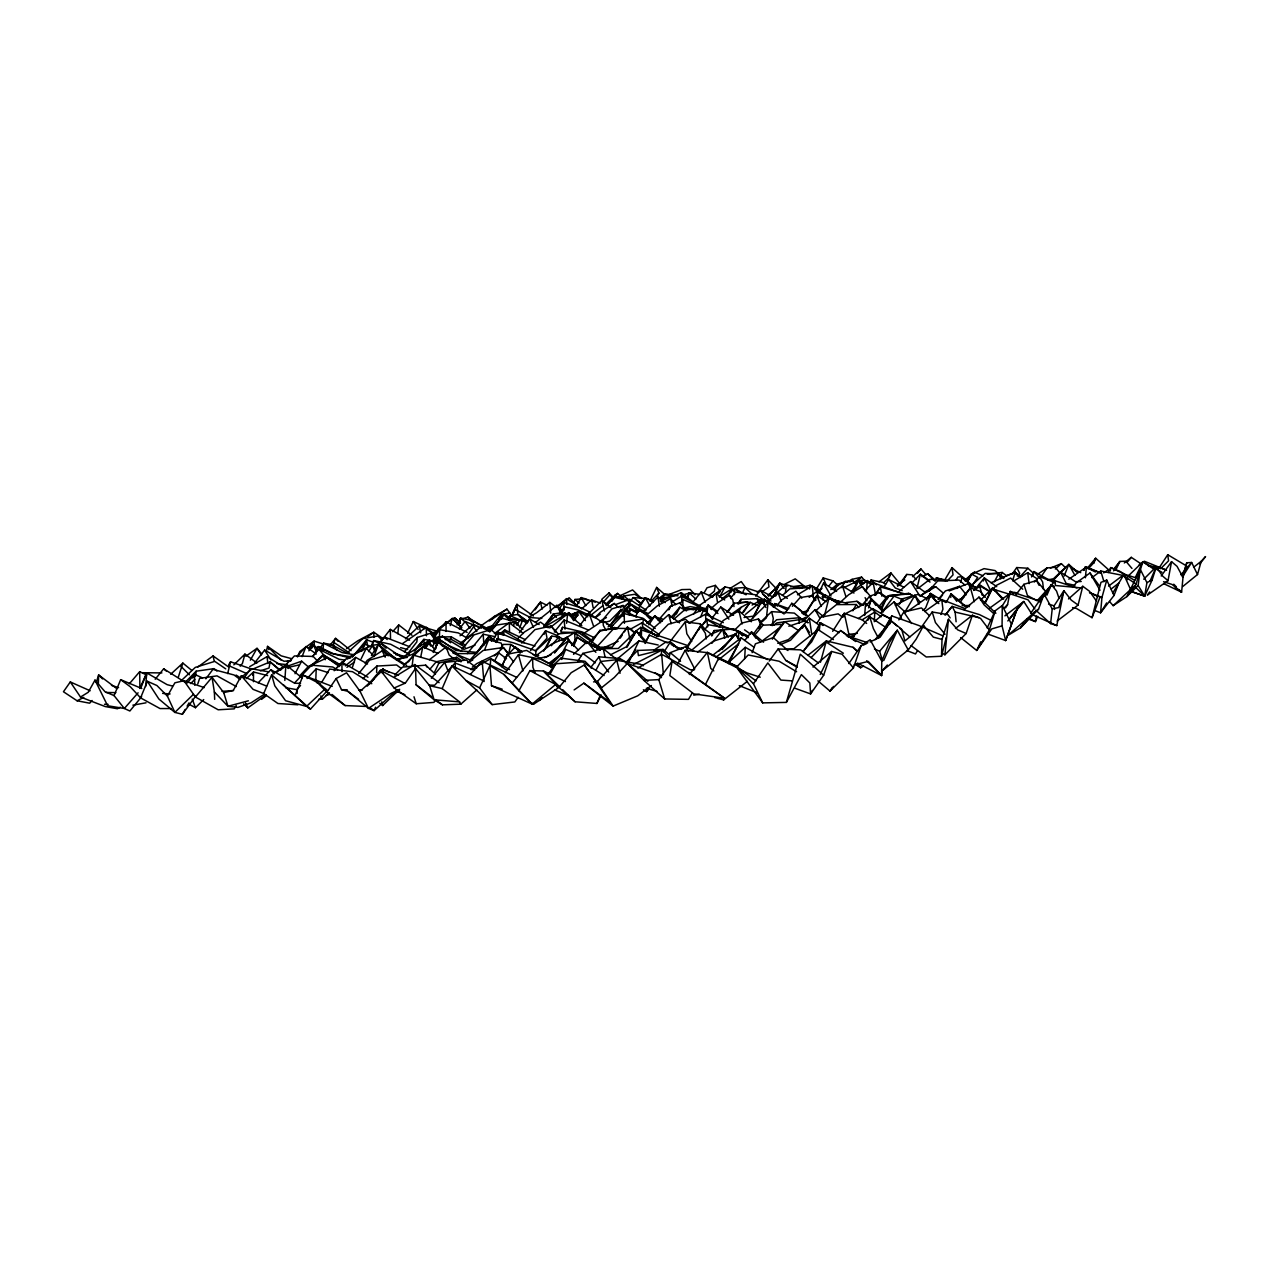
<?xml version="1.0" encoding="UTF-8"?>
<svg xmlns="http://www.w3.org/2000/svg" width="1269" height="1269" viewBox="0 0 1269 1269"><rect width="100%" height="100%" fill="white"/><g stroke="black" fill="none" stroke-linecap="round" stroke-linejoin="round"><path stroke-width="1.5" d="M194.776 685.26L194.49 674.299L202.532 677.932M253.467 681.675L253.514 671.983L267.585 675.584M987.377 633.865L1005.635 640.544L1002.066 625.855L1002.272 605.567L995.229 610.722L987.171 627.996M857.527 663.084L881.574 675.536L881.765 661.197L889.299 642.59L897.31 630.201L908.255 649.934L882.066 670.92L887.332 665.019M641.368 637.419L641.511 629.995L687.687 645.54L700.536 626.014L712.559 635.071M960.665 637.577L976.702 650.474L989.376 630.043L980.572 618.415L972.403 615.227L966.137 633.517L957.698 629.852L948.466 619.272L944.913 654.788L941.677 652.869M910.999 645.54L926.227 656.977L941.503 656.263L942.01 639.402L948.466 619.272M98.332 684.372L98.649 674.949L116.907 688.702M328.195 672.618L316.219 668.826L315.807 679.645L316.885 682.817M439.391 637.165L439.693 629.71L458.363 632.945L467.896 638.577M738.479 638.799L738.796 631.423L748.028 637.673M436.631 661.72L413.424 655.169L412.076 666.399M376.607 672.332L376.909 666.066L396.578 664.956L401.131 668.335M535.645 656.359L535.915 650.807L551.825 636.181L558.963 636.864L563.737 639.576M874.293 621.699L874.785 612.086L872.628 608.628L858.479 618.542M744.633 658.69L745.284 647.317L767.333 659.563M509.71 619.605L509.964 615.687L517.863 614.418L528.063 621.667M950.782 597.461L951.004 593.829L966.677 607.169M284.843 680.422L285.906 664.877L302.038 677.868M323.024 650.489L323.516 643.145L331.59 644.589L346.976 653.059L362.807 638.656L377.861 635.991L381.779 639.782M573.969 617.749L574.222 614.085L577.839 615.179M866.648 589.863L867.314 580.567L873.516 584.533M930.24 597.191L930.51 593.448L945.849 602.521M145.649 686.545L146.728 672.903L167.127 684.657L172.473 686.053M490.151 666.415L490.77 658.643L509.503 669.588M864.633 615.433L865.601 603.314L842.648 615.132M681.072 596.208L681.358 592.686L664.337 599.666L661.212 602.093M1182.787 586.5L1197.508 574.54L1191.654 562.484L1186.753 562.786L1183.009 577.347L1181.598 592.163L1163.911 583.756M1085.376 577.792L1086.407 567.1L1100.604 573.191M866.616 660.737L881.574 675.536L882.145 669.921M397.816 633.691L398.72 624.935L411.965 635.261M784.115 614.022L768.031 602.87L766.428 617.797L762.336 621.604M785.463 592.48L786.304 584.66L799.486 588.515M1057.14 621.017L1078.095 605.027L1071.242 600.11L1063.882 590.672L1056.791 625.569L1050.605 623.587L1052.223 608.914L1044.101 594.098L1030.682 613.324M195.569 676.139L196.124 671.206L214.112 668.62L216.888 671M566.561 623.285L567.624 613.895L581.805 625.538M389.345 672.348L382.905 669.049L383.286 673.442M437.488 639.481L430.492 633.247L417.342 637.435L416.819 641.908L407.317 654.201M435.87 648.697L437.107 638.037L449.163 645.81L461.805 651.267M819.314 630.407L820.202 622.698L839.285 632.644M1110.312 571.05L1110.724 567.592L1119.845 571.336L1134.629 580.393M809.638 589.022L810.098 585.215L819.98 589.958M857.178 651.14L853.022 647.285L826.357 640.908L820.456 662.275M843.79 616.861L844.266 613.26L862.285 619.859L866.648 623.428M1109.518 601.522L1113.199 605.662L1126.904 596.573L1138.134 585.453L1140.292 569.369L1146.906 582.614L1144.701 596.144L1131.932 591.751M772.234 625.665L773.281 618.352L771.631 611.642L794.331 613.101L803.245 620.493M706.77 608.834L701.154 607.486L682.912 599.412L682.817 607.565M629.234 614.91L630.074 609.31L638.148 612.245M688.623 672.38L724.631 698.283L672.062 661.339L669.842 675.6L693.826 693.873L724.631 698.283L723.631 699.917L714.717 697.538M774.169 607.042L774.724 603.6L788.795 608.66M706.706 613.926L708.15 605.123L717.508 611.436M642.669 623.825L643.494 618.986L622.841 622.127L616.766 628.805M1036.424 616.068L1035.441 621.604L1027.176 618.59M704.327 592.496L707.023 587.769L715.383 585.374L714.336 591.195L708.927 595.796M227.659 673.569L230.546 661.784L251.151 668.906M1149.682 591.909L1147.366 595.098L1168.019 580.71L1171.557 561.644L1177.061 566.355L1183.009 577.347M459.616 623.016L460.552 618.066L472.814 620.636L489.184 629.503L501.366 614.45L509.741 612.959M465.295 647.222L450.812 639.1L451.256 636.8L437.234 637.07L431.983 640.877L437.646 640.353M563.88 610.294L564.546 606.804L578.236 610.008L593.464 617.162M1005.508 607.914L1007.57 604.663L1009.712 593.654L1028.001 599.809L1034.727 608.755M496.433 642.479L497.21 638.624L513.311 642.796L535.915 650.807M799.089 623.253L799.137 617.765L776.66 619.748L770.997 625.157M1033.204 575.143L1033.934 571.558L1047.623 579.108L1054.555 580.948M420.642 657.358L422.815 646.873L437.773 653.345M960.887 582.297L962.061 576.745L957.905 576.998L955.906 580.377M660.895 655.581L662.053 650.029L671.285 659.832M1009.505 595.113L1010.298 591.402L1039.343 600.998M740.081 603.092L740.937 599.317L757.149 598.651L760.623 600.443M508.599 653.979L510.741 644.43L503.365 644.398L500.113 648.935M638.926 605.63L645.413 597.794L653.598 601.522M496.385 642.177L497.21 638.624L500.43 640.242M1072.559 607.597L1076.286 608.374L1092.054 617.702L1100.953 582.36L1106.758 580.092L1114.023 595.462L1100.572 612.8L1095.242 610.659M252.737 675.267L253.514 671.983L246.376 678.598M688.099 597.096L689.146 592.718L699.695 594.415M916.932 588.467L920.39 574.222L929.685 580.726M266.284 651.552L267.553 646.365L281.179 655.851L291.965 658.77M1078.095 605.027L1082.774 586.278L1089.468 591.227L1096.511 601.109M669.318 656.359L670.238 652.663L685.704 646.603L694.302 651.362M458.743 625.236L460.552 618.066L464.882 621.858M178.231 677.424L182.847 663.084L191.762 670.413M941.503 656.263L946.309 637.308M352.401 667.367L355.653 657.374L367.55 663.957M824.422 615.687L829.038 597.953L839.697 604.234M705.485 684.435L718.571 658.405L735.37 665.702L762.701 702.883L786.368 702.407L800.295 654.217L823.66 675.251L810.59 693.921L794.553 688.115M256.877 662.989L244.933 654.106L242.411 663.481L240.206 666.177M643.367 689.765L646.556 691.668L647.523 688.084M629.123 612.8L630.074 609.31L636.99 612.943M450.257 625.585L452.256 618.4L461.757 627.711M1106.758 580.092L1101.968 597.413L1100.572 612.8L1106.647 602.902M1197.508 574.54L1201.204 561.279L1205.55 556.583L1199.824 563.864M575.999 640.877L577.014 637.26L586.468 643.177M1136.025 584.47L1140.292 569.369L1126.904 596.573L1136.025 584.47L1113.199 605.662M1012.71 580.488L1015.232 572.113L1020.482 577.554M869.931 583.724L871.073 579.996L882.447 582.297L885.667 584.057M989.376 630.043L995.229 610.722M1139.435 572.874L1142.798 561.834L1161.976 572.287M1186.753 562.786L1182.422 576.824L1191.654 562.484L1180.884 574.809M1130.901 591.402L1144.701 596.144L1152.109 580.06L1156.329 566.672L1162.388 575.856L1168.019 580.71M96.254 682.484L98.649 674.949L102.599 678.915M513.533 625.633L514.611 622.286L522.876 629.408M730.627 592.528L731.801 588.879L734.529 591.322M868.583 607.883L871.438 599.031L884.255 610.627M371.96 645.937L373.705 640.528L390.693 644.271L409.221 654.201M983.301 581.012L984.332 577.871L996.736 586.675M197.79 683.896L199.63 678.376L217.015 675.869L236.351 686.577M573.858 602.854L574.984 599.46L584.835 598.651L587.959 600.507M823.66 675.251L831.639 651.473L842.093 654.249L853.434 667.954L829.989 691.082L817.902 680.85M594.463 637.768L581.948 631.819L562.548 627.298L560.882 632.136L581.741 632.628L592.686 641.083M561.58 659.436L565.593 649.442L581.091 655.676M853.434 667.954L861.08 645.747L870.169 639.719L881.765 661.197M1007.824 620.953L1017.246 608.676L1005.635 640.544L1017.246 608.676L1023.782 601.474L1032.046 614.386L1007.713 635.547L1020.625 627.743L1038.565 609.136L1044.101 594.098L1039.977 602.172M900.831 602.41L902.037 598.952L918.058 594.4L926.656 598.397M623.19 616.369L625.03 611.214L636.689 616.893M573.794 646.302L577.014 637.26L586.675 643.542M1008.982 595.066L1010.298 591.402L1013.534 593.686M1093.815 563.309L1095.655 558.217L1108.456 569.638L1103.729 572.874M773.376 607.312L774.724 603.6L786.923 609.818M818.315 627.869L820.202 622.698L822.788 625.252M869.582 604.076L871.438 599.031L883.113 612.086M869.82 583.375L871.073 579.996L876.546 584.914M373.911 656.676L378.527 644.255L396.055 659.119L407.317 657.39M519.671 627.901L522.812 619.558L527.856 621.905M752.12 652.631L755.42 643.827L773.313 637.593L787.922 650.521M435.029 643.542L437.107 638.037L455.936 650.442L476.811 652.377L489.041 636.197L496.591 641.606M629.265 661.197L639.005 640.893L658.23 645.017M935.031 581.361L936.316 577.934L946.975 580.298M940.884 614.513L942.93 609.152L941.741 599.555L924.641 611.547M561.358 615.053L564.546 606.804L560.295 613.022M1092.054 617.702L1099.874 597.445L1101.968 597.413L1089.468 592.671M1114.023 595.462L1118.814 583.121L1123.858 574.635L1130.885 590.164M141.018 687.56L146.728 672.903L139.828 688.496M302.07 656.644L306.003 646.54L316.251 654.058M484.584 649.95L488.581 639.719L501.366 643.177L502.254 646.746M687.132 597.889L689.146 592.718L695.809 599.047M1064.136 576.078L1068.799 564.34L1077.54 572.303M326.91 691.082L310.445 709.149L295.074 695.523L303.196 675.187L332.208 686.386M700.583 617.162L703.819 609.136L713.035 618.844M529.919 670.587L555.648 684.451L557.948 688.115L533.583 704.2L532.123 704.089L518.894 690.796L529.919 670.587L543.449 670.968L558.963 687.497L575.095 701.789L596.922 703.454L599.714 696.57M171.109 708.546L160.021 708.562L140.589 697.887L147.363 681.294L156.928 685.53L167.397 696.094L174.868 712.401L182.355 714.288L196.076 695.602M759.988 626.585L761.448 623.016L763.034 625.189L781.323 624.364M141.652 696.681L129.866 711.005L124.33 708.483L114.067 695.602L120.65 679.661L141.827 688.528M661.339 601.379L664.94 593.749L677.932 595.843M814.65 600.903L816.839 595.605L826.42 601.76M711.925 635.817L714.13 630.534L733.894 628.996L747.98 636.118M297.517 656.914L299.77 651.584L314.109 641.115L323.262 643.986M574.698 620.287L578.521 611.198L587.817 616.797M297.977 704.803L277.943 703.518L263.714 693.524L271.645 674.807L295.074 695.523M753.786 647.111L741.223 637.815L728.707 663.624M367.613 646.08L366.567 639.782L365.044 643.351L366.567 639.782L373.546 642.336M371.484 645.731L373.705 640.528L378.4 643.034M476.811 689.939L460.806 704.184L459.568 701.868L442.183 688.575L451.891 665.844L483.79 680.945M698.997 629.614L700.536 626.014L705.358 633.247L706.278 638.878M513.628 612.055L516.959 604.33L533.408 616.02M1037.725 616.337L1035.441 621.604L1028.889 618.447M1046.877 595.224L1051.446 584.676L1054.38 586.77M1150.047 581.091L1156.329 566.672L1143.734 579.219M295.027 673.712L301.641 661.197L308.875 667.32M544.036 634.389L545.607 630.788L557.281 635.499M1031.538 576.967L1033.934 571.558L1039.993 578.442M881.892 608.628L887.396 596.319L894.026 596.129L903.052 599.856M883.7 660.626L897.31 630.201L879.639 651.251L882.352 660.562M375.608 707.198L374.069 710.64L368.47 708.372L347.817 691.335L341.52 689.686L336.174 678.534L346.58 672.76L360.063 691.335L368.47 708.372L391.058 693.318L399.687 689.305M774.106 595.653L779.801 583.185L787.748 586.056M518.133 697.331L514.833 701.947L492.166 704.628L479.619 687.909L489.897 665.575L503.888 674.426L532.123 704.089L555.648 684.451M887.681 579.949L890.917 572.938L899.769 583.597M1006.618 575.809L1002.161 572.43L1000.733 575.555L1004.065 577.268M429.89 669.207L436.25 661.752L438.963 663.021L455.936 659.134L456.792 657.294L461.329 660.61M560.882 655.581L568.877 640.306L578.49 650.236M635.595 616.671L638.815 609.723L652.234 617.94M501.445 619.335L503.92 614.037L512.153 619.399M668.842 609.834L670.492 606.281L679.597 602.934L685.086 608.406M742.603 592.686L744.998 587.531L758.672 591.988M980.731 641.828L976.702 650.474L991.771 628.916L1002.066 625.855M192.888 677.725L194.49 674.299L187.225 682.944M381.239 672.602L382.905 669.049L369.263 684.372M560.993 630.63L562.548 627.298M574.524 619.732L578.521 611.198L585.453 620.636M854.053 590.196L858.669 580.33L862.872 584.279M487.375 639.766L489.041 636.197L493.038 640.559M705.199 611.388L708.15 605.123L717.953 613.546M501.715 666.622L507.552 654.201L526.619 650.426L548.842 663.322L563.15 652.631M885.968 628.441L891.853 615.957L918.835 625.506L942.883 635.832M622.016 599.111L623.491 596.002L634.786 594.289L641.178 598.333M381.319 672.38L382.905 669.049M419.976 645.794L423.878 639.37L436.203 641.464M1116.53 568.48L1119.861 561.453L1125.809 561.184L1131.98 568.449M1135.327 577.554L1142.798 561.834L1154.013 569.242M407.619 633.358L413.266 621.524L429.065 628.837L437.964 631.407M508.266 619.224L509.964 615.687L522.59 621.064M758.894 628.377L761.448 623.016L753.516 633.897M501.778 666.241L507.552 654.201L513.501 661.704M738.685 604.012L740.937 599.317L737.67 603.838M434.664 671.936L438.963 663.021M512.692 613.149L516.959 604.33L517.784 613.101M818.902 592.829L823.565 583.121L836.588 591.417M495.513 642.146L497.21 638.624M512.835 613.799L514.913 609.517L530.553 617.575L541.8 618.4M546.765 646.667L551.825 636.181L543.64 651.14M985.696 602.267L992.564 588.055L1003.636 599.142M361.126 658.865L366.233 648.348L374.101 656.089M512.549 614.37L514.913 609.517M676.44 613.99L679.74 607.232L686.529 610.865M775.502 596.129L778.071 592.496L787.383 598.413M649.934 601.094L656.644 587.404L664.433 594.225M773.313 596.446L779.801 583.185L784.194 588.53M314.284 654.63L318.233 646.587L333.795 653.884L350.53 656.723M361.792 651.124L365.282 644.033L369.771 646.254M433.221 652.456L438.408 642.003L457.443 653.63L476.509 653.551L489.041 636.197L491.484 641.115M550.936 619.002L553.411 614.006L559.629 613.022L567.782 614.608L564.816 612.943L555.695 615.973L544.48 626.188M628.393 612.721L630.074 609.31M812.334 690.384L810.59 693.921L809.844 682.976L801.389 674.616L786.368 702.407M820.234 674.473L831.639 651.473L812.985 667.082M889.41 624.475L891.171 620.938L901.656 629.234L904.908 640.956L923.578 625.506L933.318 637.133L942.01 639.402M639.893 633.247L641.511 629.995L638.751 634.992M899.388 604.282L902.037 598.952M192.761 677.741L194.49 674.299M494.482 661.133L498.796 652.916L506.505 658.801M556.536 637.228L558.233 633.85L577.966 632.184L599.047 646.841M596.922 703.454L601.173 694.968M457.062 624.967L460.552 618.066M967.946 581.028L971.467 574.048L974.465 572.192L983.078 575.856M1108.249 572.509L1110.724 567.592L1125.064 574.429L1135.929 577.823M711.528 635.674L714.13 630.534M645.033 643.494L649.316 635.055L667.557 642.891M867.948 620.208L869.725 616.75L886.381 627.806M333.668 646.159L333.604 642.257L335.603 638.339L351.021 650.632M814.841 633.168L820.202 622.698L822.867 625.522M967.882 580.98L971.467 574.048L977.701 577.379L973.355 583.74M311.666 648.316L313.427 644.906L317.583 648.411M668.826 609.485L670.492 606.281L658.627 619.859M752.818 618.114L761.749 600.998L765.508 605.281M762.415 602.696L764.192 599.285L775.264 605.789M660.53 601.474L664.036 594.78L672.681 595.811M433.808 650.775L438.408 642.003L446.704 649.173M556.504 637.133L558.233 633.85M834.494 590.656L837.112 585.659L845.265 581.424L852.974 580.536L855.274 583.645M611.848 601.363L615.179 595.05L617.559 593.4L623.016 598.08M984.585 603.14L992.564 588.055L1001.971 598.587M738.384 612.372L741.017 607.391L750.106 602.283L757.958 605.757M612.467 600.142L615.179 595.05L605.773 604.615M994.309 581.852L998.592 573.794L1003.811 578.537M436.71 631.629L438.376 628.52L454.54 617.749L460.473 622.841M498.86 619.082L501.366 614.45M616.639 617.844L621.112 609.564L627.013 610.563M595.954 670.191L600.649 661.482L598.968 656.834L620.192 658.579M645.604 641.971L649.316 635.055M719.682 596.89L725.043 586.897L730.135 588.086M432.539 646.508L437.107 638.037L441.152 642.082M765.921 607.47L761.749 600.998L753.596 616.099L744.031 617.495M677.757 663.846L685.117 650.299L707.404 652.631L720.522 659.404M852.847 610.817L856.274 604.504L858.732 607.55M887.126 599.063L888.982 595.637L908.699 593.337L914.933 597.017M923.578 625.506L916.123 639.243L908.255 649.934M550.238 673.887L555.79 663.766L582.519 661.91L604.092 675.536M266.633 686.101L241.316 675.822L233.242 690.51L223.693 692.588L212.034 677.297L195.426 697.014L218.173 709.783L234.257 708.863L236.224 705.501M880.845 608.105L887.396 596.319L878.735 606.883M114.067 695.602L104.994 691.716L95.001 680.105L88.211 692.287L80.518 697.046L70.303 681.945L63.45 691.748L77.076 700.774L89.671 703.2L92.066 700.52M946.325 602.204L951.004 593.829L963.599 605.376L969.246 606.677M657.072 596.414L658.928 593.083L656.644 587.404M250.342 660.181L257.02 648.316L261.795 654.122M167.397 696.094L174.9 682.801L183.942 680.739L204.325 687.592M784.686 621.762L777.976 629.123L772.282 639.053L784.686 621.762L798.582 630.566M626.87 647.428L636.308 631.105L646.73 641.94M728.009 662.228L738.748 643.684L718.651 659.721M576.57 605.63L581.234 597.588L595.256 602.156M728.961 593.765L731.801 588.879L719.19 596.795M182.355 714.288L185.211 709.403M187.114 706.135L189.018 702.867M435.632 699.552L433.966 702.391L416.232 703.756L394.151 688.004L380.399 670.222L370.31 682.103L360.063 691.335M944.786 579.949L952.004 567.64L963.536 578.061L966.724 579.568M875.451 595.304L880.385 586.928L906.51 594.4M762.193 602.664L764.192 599.285L774.899 606.09M927.718 598.159L930.51 593.448L935.094 597.112M1044.498 596.414L1051.446 584.676L1056.569 591.1L1058.965 598.175M879.496 636.752L891.853 615.957M692.366 692.858L688.48 699.362L664.67 698.965L643.954 680.406L627.346 663.465L614.291 677.472L601.062 688.147L613.149 706.087L637.704 695.824L651.394 685.53M904.797 612.245L914.886 595.367L920.199 602.267M321.549 682.548L329.639 669.08L352.465 671.682L371.769 683.721M1001.875 606.582L1009.712 593.654L989.328 608.327M687.179 647.967L700.536 626.014M917.424 650.838L915.504 653.963L906.589 650.474M672.998 618.209L679.74 607.232L670.92 617.638M851.404 592.147L858.669 580.33L861.508 585.215M926.418 600.126L930.51 593.448L934.317 597.762M1112.739 593.02L1118.814 583.121L1111.216 588.959M680.898 602.696L682.912 599.412M821.217 606.392L816.839 595.605L805.529 613.99L801.802 612.8M704.216 611.468L708.15 605.123L711.909 609.628M816.11 589.403L823.216 577.918L833.019 580.885L838.286 585.596M899.911 585.469L906.812 574.429L912.379 574.873L915.964 579.473M228.579 664.94L230.546 661.784M898.88 619.906L903.814 612.007L921.421 607.914L929.447 615.671M371.436 655.47L378.527 644.255L388.187 655.851M368.565 651.647L372.578 645.318L376.211 650.014M492.975 639.862L497.94 632.057L519.386 641.416L535.01 645.984M645.477 642.86L636.308 631.105L626.363 646.793L610.452 654.836M571.716 645.604L577.014 637.26M664.052 651.885L670.365 641.987L679.169 649.268M639.338 607.296L645.413 597.794L649.982 606.074M841.252 587.69L845.265 581.424M832.686 631.312L844.266 613.26L848.913 634.484L852.8 634.849M738.558 602.886L748.155 602.014L734.243 603.219L726.82 612.229M802.389 628.092L804.483 624.871L809.511 632.485M1054.587 609.453L1054.095 605.868L1063.882 590.672L1058.79 607.534L1052.223 608.914M883.843 587.103L888.744 579.552L903.655 587.119M577.823 661.101L582.836 653.392L603.251 648.745L617.162 659.706M620.208 638.164L622.286 634.992M624.348 631.819L627.441 627.06L634.786 633.009M1158.803 568.417L1167.734 554.712L1186.705 566.053M743.697 612.023L750.106 602.283L741.873 613.435M816.887 623.269L820.869 617.226L838.159 613.863L842.6 617.178M651.346 631.962L654.392 627.378L668.668 614.656L679.534 622.889M816.839 595.605L805.482 612.8L801.707 612.546M425.163 646.682L429.43 640.274L434.521 642.606M627.06 662.529L635.769 649.427M1113.611 570.844L1119.861 561.453L1113.817 569.051M693.588 614.117L697.76 607.899L700.329 610.928M874.864 595.145L880.385 586.928L881.876 596.208M320.47 647.666L323.516 643.145L342.138 652.631L353.781 654.693M426.13 647.253L429.271 642.59L434.902 649.776M803.277 651.631L818.061 629.598L833.432 639.608M648.76 624.84L654.852 615.83L662.355 621.144M1040.754 577.173L1047.02 567.925L1055.364 567.275L1060.123 573.35M365.424 706.421L345.152 705.58L326.847 692.208L336.174 678.534M785.241 612.911L791.777 603.298L807.052 615.751M896.913 625.871L891.171 620.938L880.194 637.101L870.09 641.908M969.881 577.03L971.927 574.016L984.046 568.639L995.055 570.558L997.72 573.065M1012.392 573.889L1016.707 567.544L1027.874 568.242L1033.299 573.08M623.19 614.386L621.112 609.564L610.5 625.125L606.836 624.11M591.053 643.272L599.904 630.36L617.527 628.472L614.466 627.457L600.094 631.153L589.26 642.146M832.21 687.846L829.989 691.082L833.527 686.418M848.866 663.56L861.08 645.747M535.09 609.881L540.435 602.093L546.971 605.297M762.701 702.883L753.485 683.769L767.824 662.91L780.895 680.089L792.078 680.85M547.098 623.142L553.411 614.006L556.409 617.432M466.389 637.149L473.638 626.664L473.448 624.174L480.015 627.933M460.806 704.184L442.453 704.834L434.109 699.79L429.636 685.704L415.55 668.446L405.35 683.087L394.151 688.004M1023.988 622.936L1020.625 627.743L1034.584 611.706M243.918 678.233L250.723 668.62L268.838 671.888M921.183 627.505L932.207 611.991L947.959 614.672L950.132 617.908M719.618 625.458L723.044 620.652L738.923 610.706L751.359 621.762M560.406 619.113L564.816 612.943M702.154 625.379L706.722 619.018L728.803 628.567M960.347 601.903L970.452 587.864L980.477 591.465L985.331 597.445M505.363 672.76L518.45 654.661L540.911 659.357L553.284 665.479M1161.198 575.983L1171.557 561.644M643.954 680.406L658.833 679.613L672.062 661.339M365.107 663.259L367.249 660.308L382.286 650.759L403.843 664.639L408.729 661.53L413.424 655.169M630.836 600.681L633.088 597.62L645.287 598.381M519.37 632.676L529.49 618.891L539.135 624.507M930.114 590.022L932.414 586.897L935.697 586.722L943.232 593.051M547.875 674.521L555.79 663.766M559.439 608.327L563.785 602.458L581.234 607.962L589.879 612.15M704.993 629.329L708.388 624.745L732.641 629.154L748.488 636.594M769.188 661.07L778.135 648.967L800.628 649.871L818.457 663.021M434.109 637.228L439.693 629.71M205.848 678.836L212.906 669.366L234.051 674.981L240.158 679.502M885.699 600.047L888.982 595.637L910.254 593.876M883.43 610.341L894.026 596.129M727.47 612.245L734.243 603.219M1039.041 601.268L1051.446 584.676M571.875 617.226L574.222 614.085L577.395 616.226M988.519 593.448L991.993 588.816L1010.267 594.479M492.213 629.535L503.92 614.037L510.075 620.969M775.486 587.769L767.872 579.806L759.925 590.291L757.133 592.163M501.287 634.484L504.761 629.932L525.366 639.671M530.537 650.585L545.607 630.788L547.034 638.196L535.264 650.997M623.825 611.753L627.425 607.042L631.724 605.107L639.29 611.325M308.351 648.649L314.109 641.115L314.379 646.46M946.119 614.244L952.147 606.376L979.43 614.593L991.612 620.668M1015.834 594.828L1023.893 584.327L1036.567 580.536L1046.227 592.131M671.111 640.29L685.212 621.969L700.091 623.745L705.405 629.598M940.234 598L942.55 594.987M459.267 629.059L465.104 621.477L480.079 627.632M590.624 667.668L598.968 656.834M711.893 643.335L722.727 629.313L728.358 637.054M865.712 606.439L871.438 599.031L875.784 605.392M897.659 586.294L906.812 574.429M254.974 662.529L264.65 650.029L284.002 661.26L291.204 660.61M308.859 650.807L313.427 644.906L316.489 651.758M579.743 625.506L589.165 613.371L602.252 622.318M424.703 648.427L429.271 642.59L430.81 645.842M722.029 649.617L735.465 634.199L740.208 640.147M849.976 582.09L852.118 579.346L861.635 577.141L866.521 582.439M382.08 639.877L390.329 629.392L409.601 640.211M543.735 626.267L553.411 614.006M744.744 640.48L751.454 631.946L763.557 642.193M711.56 618.669L720.76 607.026L733.514 615.243M1072.622 587.388L1076.239 582.804L1090.008 573.001L1099.271 585.675M945.056 615.227L952.147 606.376L955.129 612.086L956.096 621.762M554.521 653.091L567.18 637.308L571.954 644.684M1009.22 619.573L1023.782 601.474L1004.905 615.846M329.988 645.302L335.603 638.339L337.935 641.21M358.699 673.569L369.533 660.134L389.662 654.392L406.714 665.464M492.086 619.32L494.513 616.322L506.934 609.152L511.946 615.639M516.293 624.871L519.957 620.319L522.812 619.558L526.825 623.285M828.736 586.199L833.019 580.885M917.535 573.239L920.961 568.988L926.1 574.873M461.916 644.192L466.722 638.259L481.538 626.442L489.691 631.835M692.731 602.347L701.186 591.925L712.766 597.096M155.199 679.248L163.669 668.811L184.497 681.897M978.447 585.12L984.332 577.871L990.93 591.306M689.337 674.521L707.372 652.393L737.733 666.622M530.204 614.608L540.435 602.093L542.133 609.104M554.283 631.994L564.086 620.002L588.467 630.058M352.401 657.041L366.567 639.782M467.214 653.614L483.172 634.199L495.338 636.705M755.642 596.113L760.432 590.291L773.376 597.287M512.168 682.976L532.552 658.278L551.539 667.018M558.963 687.497L571.161 672.729L584.311 664.94L601.062 688.147M1127.665 561.707L1131.298 557.345L1140.926 563.785M1087.438 568.115L1095.655 558.217L1093.497 563.071L1088.183 568.877M414.471 650.854L421.625 642.336M431.365 678.249L444.705 662.37L466.342 660.086L476.732 667.954M554.68 652.203L567.18 637.308L569.464 642.257M600.776 622.127L611.896 608.882L623.095 605.456L626.331 610.056M754.214 635.69L763.034 625.189M862.19 605.059L869.582 596.287L879.496 592.623L886.698 597.223M965.471 581.123L971.467 574.048M938.077 599.555L945.421 590.957L959.523 586.326L966.328 594.78M606.804 605.725L614.022 597.287L629.361 600.745M992.739 589.593L996.308 585.406L1010.6 578.077L1022.719 589.213M129.406 683.705L139.717 671.65L146.712 675.029M379.701 642.796L384.618 637.07L409.808 646.762M461.868 649.125L474.114 634.849L490.849 629.551L496.48 634.341M776.945 605.456L781.641 599.983L795.806 591.211L801.818 598.096M875.102 639.671L891.171 620.938M730.658 597.921L735.687 592.084L754.96 594.701L768.157 602.458M768.554 596.24L779.801 583.185M393.485 694.508L396.071 691.526M551.301 645.731L558.963 636.864L559.343 640.575M799.47 629.614L809.336 618.241L818.664 624.776M433.538 636.055L445.958 621.81L467.166 632.422M138.083 692.811L124.33 708.483L107.627 705.754L95.001 680.105M413.932 650.696L423.878 639.37L424.132 644.668M1052.191 581.741L1060.598 572.176L1075.509 581.694L1081.236 581.488M792.395 606.312L800.041 597.636L812.255 595.573L815.935 600.142M878.989 581.852L890.917 572.938L889.204 577.411L883.779 582.566M928.48 591.291L937.648 580.98L959.015 580.076L964.963 585.072M1027.874 568.242L1020.26 576.491M312.333 656.66L318.916 649.268L339.077 659.261L344.914 660.086M1017.294 576.063L1019.721 573.366L1016.707 567.544M974.386 589.847L979.192 584.501L990.058 591.56M603.743 601.617L609.754 594.939L609.057 592.893L601.903 599.174M297.089 656.406L306.003 646.54M334.175 670.73L341.9 662.18L367.978 677.249M392.66 631.661L398.72 624.935M404.367 651.774L417.342 637.435M470.513 674.172L482.157 661.308L516.61 677.329M810.066 636.102L804.483 624.871L790.524 640.274L779.943 644.826M802.928 651.409L811.668 641.813L818.061 629.598L793.807 648.808L785.955 649.458M488.581 639.719L470.085 659.943L452.906 652.964M593.559 681.897L597.445 681.405L616.75 660.308L639.941 664.147L643.431 665.765M1076.969 587.944L1055.269 580.853L1037.106 600.776L1027.462 595.558L1023.893 584.327M422.783 647.523L429.43 640.274L430.445 645.715M474.511 670.365L455.063 663.021L434.648 685.244L429.081 685.101M700.647 626.949L707.261 619.748L719.967 627.425M299.674 675.854L308.335 666.495L327.053 657.834L339.442 666.542M489.469 631.201L501.556 618.13L515.753 621.873L518.466 624.507M646.556 691.668L649.141 688.908M297.184 693.413L296.629 689.622L300.547 685.466M307.082 678.534L316.219 668.826M367.233 686.132L373.736 679.28M378.923 673.807L382.826 669.699L398.514 675.219M651.616 600.792L658.928 593.083M1034.33 582.027L1039.485 576.586L1055.047 582.741M294.614 682.881L311.524 665.194L332.684 666.986L337.586 669.746M549.858 666.162L564.562 650.743M311.92 666.177L322.754 654.883L339.172 665.495M736.369 667.304L748.234 654.963L779.103 661.244L796.615 671.761M309.43 649.062L313.427 644.906M656.454 636.515L668.271 624.269L685.657 619.335L689.813 623.285M947.784 580.33L953.035 574.873L952.004 567.64M610.563 627.663L624.174 613.609L642.891 618.209L648.078 622.889M646.793 623.491L654.852 615.83L660.626 622.746M625.427 663.021L637.609 650.442L663.164 649.458L669.001 654.423M280.941 669.842L294.44 655.93L313.189 656.438L317.107 660.578M719.063 651.06L735.465 634.199L739.557 640.702M811.113 657.612L826.214 642.066L843.377 653.234M190.715 683.594L194.823 679.375M258.115 682.849L270.868 669.746L294.741 683.277L300.547 683.309M594.907 617.86L600.443 612.181L614.259 603.457L618.304 607.375M912.157 582.693L920.39 574.222L929.987 582.106M521.781 643.113L535.01 629.598L551.016 626.029L558.598 634.357M185.417 682.103L196.124 671.206M504.301 658.199L515.309 647.031L521.607 651.505M621.112 609.564L609.786 621.049L604.345 622.508M489.929 631.661L496.417 625.094L514.611 622.286M758.814 602.41L761.321 599.888L752.12 605.059M819.377 590.957L821.995 588.324M980.54 600.158L992.564 588.055M394.722 675.013L402.622 667.082L425.702 665.162L435.457 674.22M665.226 602.648L657.961 597.001L644.938 610.04L641.495 611.277M944.913 654.788L966.137 633.517M539.341 700.504L542.117 697.728M571.542 616.75L574.222 614.085M1160.596 568.734L1168.575 560.803L1167.734 554.712M749.36 621.366L768.031 602.87M735.116 629.583L741.715 623.095L758.465 618.971L761.003 621.778M189.049 704.247L195.442 707.705L203.722 699.568M803.674 620.795L815.047 609.643L823.629 616.782M828.752 642.13L840.586 630.55L853.625 639.639L864.03 644.287M815.777 610.912L829.038 597.953L837.207 603.203M1127.475 576.76L1142.798 561.834M193.586 694.191L174.868 712.401L158.815 698.949L147.363 681.294M403.51 665.686L422.815 646.873M233.845 664.845L244.933 654.106M636.308 631.105L618.257 648.491L596.668 648.76M1003.716 608.374L1007.57 604.663M517.911 638.291L524.509 631.946L540.515 622.127L548.208 627.774M379.732 703.2L382.699 705.532L398.069 690.796M551.095 667.51L560.882 658.151L585.025 661.308L591.528 667.938M864.617 590.704L873.12 582.566L893.947 590.64M337.189 667.415L346.913 658.135L366.233 648.348M1055.11 577.823L1064.659 568.734M351.894 656.739L365.282 644.033M605.599 604.726L617.559 593.4M181.197 680.723L195.267 667.415L214.762 661.371L225.739 668.89M550.064 664.115L565.593 649.442M659.848 598.746L664.036 594.78M760.194 622.429L771.631 611.642M271.645 674.807L274.786 685.799L285.588 700.742L306.543 706.405L325.498 688.559M489.279 621.033L506.934 609.152M405.493 638.846L419.293 625.887L424.433 628.472M606.392 605.043L615.973 596.081L628.932 601.094M381.16 640.29L384.618 637.07L387.172 639.528M573.54 654.344L587.103 641.717L600.38 650.347M608.105 626.854L625.03 611.214M318.598 699.346L322.405 699.203L329.432 692.715M494.228 655.899L503.349 647.491L508.441 653.487M170.696 674.267L182.847 663.084M766.92 602.204L777.12 592.829M804.483 624.871L788.414 639.624L777.707 643.256M728.58 662.513L745.284 647.317M912.538 576.649L920.961 568.988M623 608.232L628.805 602.965L647.793 613.45M839.824 602.727L848.628 594.749L862.317 586.659L871.01 597.017M362.886 678.693L376.909 666.066M504.761 629.932L499.447 634.294M767.713 601.728L778.071 592.496L781.165 601.268M782.434 595.415L789.762 588.895L807.972 587.658M922.833 610.452L925.624 607.946L930.589 595.177L938.822 603.6M1055.316 569.035L1061.36 563.642L1065.548 567.735M581.837 608.692L591.655 599.951L600.285 603.187M277.372 671.777L280.259 669.223M1068.514 598.936L1082.774 586.278M710.624 608.914L717.588 602.775L729.405 595.32L732.736 599.571L733.99 606.582M556.504 607.375L566.529 598.635L581.583 608.708M673.712 619.367L683.674 610.659L697.76 607.899L699.536 610.817M460.06 635.753L473.448 624.174M772.298 596.763L786.304 584.66M970.896 585.834L985.22 573.414L998.592 573.794L1000.813 578.807M646.54 615.148L657.405 605.789L670.619 598.73L675.647 604.615M434.157 643.113L442.31 636.118L450.622 642.733M898.595 591.862L910.603 581.599L924.149 591.608L929.035 591.275M691.716 650.172L710.196 634.563L722.727 629.313L727.089 635.928M624.269 606.788L628.805 602.965L629.059 606.55M964.028 609.628L978.986 597.128L995.895 613.213M832.575 589.451L837.112 585.659M616.211 659.848L639.005 640.893M345.374 665.876L355.653 657.374M875.102 620.938L882.272 615.021L891.33 619.018M745.553 614.307L761.749 600.998M880.575 613.006L894.058 601.918L905.717 612.562M956.858 588.515L959.523 586.326M467.944 662.878L483.172 650.442L503.349 647.491L507.838 653.535M582.534 634.214L602.934 620.7L614.989 629.265M965.392 579.552L974.465 572.192M1032.046 614.386L1038.565 609.136M1124.302 562.992L1131.298 557.345M830.814 589.577L837.921 583.867L852.974 580.536M472.29 667.177L476.668 663.671L498.796 652.916M722.045 598.794L734.132 589.133L746.124 594.749M821.36 616.702L836.493 604.615L856.274 604.504M620.208 607.74L623.095 605.456L625.569 610.056M658.897 598.524L664.94 593.749M767.777 595.272L776.739 588.15M712.432 655.534L725.535 645.128M609.374 607.328L614.259 603.457M633.612 664.401L662.053 650.029M1193.59 567.291L1201.204 561.279M308.938 666.986L322.421 656.39M590.561 615.433L603.045 605.583L601.966 600.332L589.498 612.8L586.151 614.672M773.709 625.331L776.787 622.92L799.819 619.637M555.838 606.963L549.794 602.41L536.533 612.832L528.808 617.289M549.715 627.949L567.624 613.895M723.631 699.917L747.378 681.31M955.462 628.504L972.403 615.227M807.782 655.391L826.357 640.908M261.557 699.378L266.093 695.872M809.146 597.35L816.713 591.513L825.009 596.018M725.043 586.897L711.401 596.668M715.764 657.374L741.223 637.815M918.185 588.293L929.955 579.283L947.562 580.885M429.319 659.753L446.069 647.031L464.771 660.261M535.502 622.444L556.964 605.313L562.341 610.912M568.877 640.306L547.605 656.454L538.294 658.421M239.27 678.693L250.976 669.858M920.057 596.192L932.414 586.897M634.563 632.041L640.845 627.314L658.103 636.562M1091.879 577.665L1100.762 571.018L1123.335 575.491L1135.168 583.47M1108.583 586.104L1123.858 574.635M761.781 641.257L777.976 629.123M535.28 656.232L551.682 644.049L567.18 637.308M367.74 636.673L373.784 632.232L383.286 638.719M555.901 607.454L569.146 597.778L577.427 606.122M595.827 617.384L600.285 614.133M197.647 667.145L213.081 655.93L228.293 666.764M494.323 633.628L509.313 622.762L523.336 633.469M724.694 599.967L716.081 593.559L696.618 607.486M829.387 595.542L842.489 586.04L853.974 593.051M731.23 636.879L738.796 631.423L742.587 635.483M266.268 694.73L247.82 707.88L243.585 703.787M851.911 591.528L867.314 580.567M402.543 643.542L426.241 627.409L435.457 636.594M245.821 656.232L257.02 648.316L261.287 654.931M711.433 597.017L714.415 594.923M346.929 667.351L354.432 662.069M730.151 615.053L741.017 607.391M472.702 634.516L460.473 642.986M574.127 689.924L583.867 683.134L609.929 702.249L584.311 664.94M761.606 592.02L768.998 586.849L767.872 579.806M346.532 648.681L357.89 640.75L373.784 632.232L373.927 637.419M480.729 625.934L494.513 616.322M823.137 600.174L822.423 596.462L824.898 594.733L838.079 602.014M853.751 582.63L861.635 577.141M429.271 642.59L412.33 654.36L396.531 660.324M344.248 661.212L339.664 664.385L323.96 655.248L318.916 649.268M347.309 659.103L358.017 651.695L372.578 645.318L374.26 648.824M697.442 652.203L713.464 641.099L735.465 634.199M273.089 673.728L285.906 664.877L288.222 668.493M660.213 600.808L664.956 597.556L677.646 595.082M653.868 650.236L665.194 642.447L670.365 641.987L679.026 649.458M1068.815 579.187L1086.407 567.1M1139.181 564.768L1144.352 561.247L1166.179 570.067M897.278 585.12L904.829 579.996M1038.708 573.556L1047.02 567.925M960.57 599.111L963.837 596.953M973.656 590.434L980.207 586.104L989.836 591.703M263.587 694.698L251.167 702.788L237.89 707.404L227.96 706.278L214.366 691.954L212.034 677.297M677.789 622.27L684.292 618.035L703.819 609.136L712.607 619.082M562.104 640.48L574.603 632.549L593.686 646.651M671.602 602.283L681.342 596.208L700.567 606.154M394.294 677.107L414.725 664.575L439.137 682.69M730.008 588.435L741.223 581.551L745.823 587.928M545.607 626.236L568.877 612.641L575.618 619.827M862.111 619.843L874.785 612.086L881.162 616.797M895.375 605.123L914.886 595.367L918.994 604.266M797.487 594.796L812.255 585.977L825.722 595.922M921.913 594.907L935.697 586.722M863.57 665.987L860.62 667.732L855.766 664.718M1013.17 581.281L1027.716 572.731L1037.281 578.902M637.879 668.065L661.672 654.281L690.368 669.778L694.27 669.858M800.802 620.081L805.752 617.21M249.707 666.637L267.045 656.644L282.971 666.415M599.634 621.429L606.439 617.543M471.053 669.699L490.77 658.643L506.505 670.222M630.36 629.234L641.987 622.762L659.309 634.579M991.057 582.757L1015.232 572.113L1019.086 576.507M429.43 640.274L402.114 657.596L382.001 643.922L372.42 645.318M921.976 576.681L927.591 573.651L935.079 579.949M573.001 614.577L577.823 611.991L570.035 614.846M688.94 623.079L705.564 614.228L723.33 622.635M846.899 582.09L852.118 579.346M120.317 707.23L117.414 708.752L105.232 706.563L80.518 697.046M783.941 584.612L795.219 578.854L805.323 586.944M77.076 700.774L83.754 697.411M467.88 662.466L472.782 659.991M843.79 587.769L858.669 580.33M1146.906 582.614L1152.109 580.06M863.364 645.112L866.727 643.51M619.161 596.113L632.565 589.942L641.559 598.571M544.29 657.723L551.111 654.63M603.822 647.761L618.146 641.337M716.16 594.162L719.65 592.639M399.561 690.971L392.47 694.032L374.069 710.64L370.976 708.356M252.705 669.128L270.123 661.879L280.354 670.222M1050.367 568.084L1061.36 563.642M669.334 594.384L681.77 589.593L690.177 589.419L694.984 594.891M949.18 590.926L968.231 583.629L976.464 587.769M663.164 649.458L638.434 655.613L637.609 650.442M475.034 645.175L463.899 649.347L442.31 636.118M615.639 604.567L629.757 599.38L646.111 610.072M957.889 599.888L961.394 598.619L970.452 587.864L974.322 601.68M282.511 667.906L301.641 661.197M1005.714 575.825L1013.836 573.049M788.81 626.22L804.847 620.874L808.147 622.778M260.304 670.809L269.012 668.033L270.123 661.879L278.641 669.35M326.054 695.491L329.797 694.317M287.222 661.688L290.775 660.61M462.075 618.891L467.896 617.115L479.127 624.84M487.455 627.267L492.832 625.633M685.688 596.922L682.595 595.034L689.353 593.035M432.999 632.596L436.695 631.534L452.256 618.4L461.583 627.869M903.718 611.753L909.286 610.199L930.589 595.177L936.871 602.521M810.098 585.215L804.641 586.675L801.072 585.517L790.635 586.881M248.375 700.805L227.96 706.278L223.693 692.588M854.116 664.893L868.25 661.419L881.574 675.536M802.452 612.118L808.099 610.77M287.698 667.526L298.881 664.972M1047.75 579.996L1053.508 578.712L1068.799 564.34L1074.938 575.38M436.25 661.752L456.792 657.294M1002.161 572.43L987.25 574.222M132.88 705.167L146.062 702.804M693.731 695.158L699.378 694.238M485.186 628.314L492.8 627.092M848.913 634.484L857.384 633.279M534.63 655.47L538.23 654.963M846.137 602.553L856.94 601.284L863.221 605.234M445.165 639.624L450.812 639.1M848.66 636.832L854.323 636.324M222.027 691.367L233.512 690.495M743.475 587.61L734.703 588.213L742.111 593.21M677.44 648.522L683.277 648.189M609.009 625.585L612.721 625.379M859.985 583.994L859.668 580.377L865.077 580.33L869.551 583.581M847.66 636.641L853.323 636.626L869.725 616.75L873.358 628.552L878.545 638.355M962.156 605.551L969.611 605.535M594.685 647.127L612.055 647.238L627.441 627.06L629.963 639.592M142.207 672.713L161.893 672.903M341.52 689.686L347.214 689.749M358.619 689.876L362.411 689.924M106.184 692.477L115.86 692.636M104.47 704.279L108.151 704.39M794.108 587.071L802.785 587.547M656.374 618.225L662.085 618.637M162.622 693.397L170.094 693.937M459.568 701.868L434.109 699.79L416.089 684.8L415.55 668.446M1079.903 587.785L1055.332 585.501L1055.269 580.853M700.409 609.834L683.817 608.152L690.162 606.614L702.233 608.612M276.658 663.576L287.635 664.686M483.584 628.52L490.976 629.329M1148.413 565.926L1159.517 567.338L1166.56 570.257M526.223 621.08L512.343 619.193L522.13 620.652M694.032 609.834L690.32 609.263L702.994 608.866L706.436 610.405M533.123 654.645L538.675 655.502M285.715 687.719L296.629 689.622M1074.843 585.358L1066.15 583.391L1060.598 572.176M730.5 629.313L734.148 630.138M429.636 685.704L442.183 688.575M1014.201 592.322L1017.611 593.099M955.129 612.086L978.732 617.606M350.561 658.008L331.13 653.313L318.233 646.587L321.358 648.967M803.214 614.307L806.846 615.211M395.642 654.645L403.225 656.517M847.518 603.505L830.703 599L840.284 601.887M400.607 647.618L407.682 649.538M936.316 577.934L945.516 580.567M646.333 688.274L657.231 691.478M895.644 591.18L899.039 592.242M554.537 689.908L568.338 695.491M1163.562 581.71L1172.064 584.454L1181.598 592.163L1178.98 589.514M489.897 665.575L491.5 685.736L502.223 689.194M111.45 685.355L118.604 687.655M760.258 677.202L747.044 672.935L738.669 668.668M822.423 596.462L838.904 601.839M1048.559 604.044L1054.095 605.868M846.344 635.642L867.806 642.796M661.895 675.663L627.346 663.465L647.888 681.326M393.438 652.805L404.161 656.533M585.675 641.94L597.35 646.349L613.91 628.345L630.534 628.536L634.23 632.406M902.211 590.64L895.327 588.023L888.744 579.552M941.741 599.555L964.963 608.533M976.258 587.737L969.468 584.295M263.714 693.524L253.054 689.353L241.316 675.822M997.037 590.799L991.993 588.816L995.197 590.989M739.256 685.641L757.228 692.826M395.801 690.986L404.922 694.666M1015.47 573.731L1021.989 576.396M491.5 685.736L532.123 704.089M229.086 665.828L246.519 673.474M70.303 681.945L90.147 690.78M1032.189 614.577L1056.791 625.569M874.436 648.919L879.639 651.251M671.111 644.493L681.77 649.347M565.435 681.596L543.449 670.968L559.962 687.052M1089.881 592.623L1098.208 596.652M1072.384 568.575L1080.728 572.652M1100.683 572.763L1085.376 566.878L1083.742 570.368L1085.376 566.878L1095.417 571.986M706.484 610.627L702.994 608.866L705.992 611.182M427.875 630.201L436.441 634.516M718.571 658.405L735.322 666.955M303.196 675.187L320.089 683.832M455.936 659.134L461.059 661.831M778.135 648.967L785.797 660.435L797.344 666.606M682.595 595.034L685.799 596.747M380.399 670.222L404.827 683.404M828.324 597.81L831.655 599.602M451.891 665.844L466.12 680.596L479.619 687.909M637.308 612.483L627.425 607.042L627.965 612.626M1017.215 574.936L1020.593 576.808M799.137 617.765L807.687 622.556M908.699 593.337L913.68 596.192M872.628 608.628L890.79 619.018M524.065 642.748L503.745 630.852L503.92 634.801M451.256 636.8L465.612 645.302M785.797 660.435L797.154 667.272M638.815 609.723L651.965 618.891M627.727 663.211L621.16 659.214L600.649 661.482L608.676 672.062M502.968 635.134L497.94 632.057L498.352 639.893M530.49 702.312L533.583 704.2M340.171 665.527L322.754 654.883L325.181 659.753M859.668 580.377L864.379 583.296M647.031 598.492L653.154 602.41M633.088 597.62L641.448 603.473M655.565 635.261L642.86 627.045L641.987 622.762M236.066 675.06L240.793 678.154M522.225 652.123L510.741 644.43L518.466 650.251M307.399 707.103L310.445 709.149M595.335 662.815L582.836 653.392M333.604 642.257L349.372 652.916M763.351 602.315L760.226 600.11L760.892 603.949M575.111 612.864L578.156 615.005M807.449 615.973L791.777 603.298M623.491 596.002L630.788 601.205M744.522 629.821L750.661 634.23M1175.268 587.833L1178.378 590.085M840.586 630.55L855.655 641.527M636.816 600.491L641.321 603.79M756.023 680.882L735.37 665.702L753.485 683.769M347.817 691.335L358.635 699.282M120.65 679.661L130.31 686.751L140.589 697.887M416.089 684.8L431.603 696.586M436.25 700.123L442.453 704.834M655.248 672.792L661.482 677.614M527.65 622L517.863 614.418L522.955 619.97M1076.794 571.558L1070.973 567.021L1076.255 571.589M681.358 592.686L693.445 602.125M583.867 683.134L613.149 706.087M713.812 670.92L710.751 668.43L707.372 652.393M643.494 618.986L655.232 628.552M453.414 658.516L449.163 655.058L446.069 647.031M610.77 607.613L601.966 600.332L605.852 604.361M879.496 592.623L885.572 597.667M856.242 664.099L860.62 667.732L857.923 664.877M670.238 652.663L680.549 661.276M814.365 588.8L818.632 592.401M965.693 581.297L962.061 576.745L974.766 587.468M760.432 590.291L762.939 594.193L770.981 600.983M327.608 690.717L314.458 679.549L326.847 692.208M332.002 694.429L345.152 705.58M163.669 668.811L166.683 671.38M386.141 647.46L382.001 643.922L386.077 648.173M899.784 628.329L909.841 636.927M574.984 599.46L579.124 603.045M774.724 603.6L777.627 606.154M609.754 594.939L613.863 598.635M1035.853 610.246L1050.605 623.587M994.341 614.148L984.109 604.853L978.986 597.128M454.54 617.749L460.266 622.984M466.12 680.596L492.166 704.628M767.031 601.934L764.192 599.285L764.461 604.916M865.601 603.314L872.501 609.739M744.998 587.531L751.962 594.019M283.241 684.657L306.543 706.405M323.96 655.248L326.72 657.881M1123.335 575.491L1127.602 579.616M1134.724 586.5L1144.701 596.144L1138.134 585.453M562.722 689.733L575.095 701.789M962.061 576.745L972.466 587.039M853.022 647.285L857.098 651.33M927.591 573.651L934.396 580.409M647.031 615.925L649.807 618.701M473.4 622.587L467.896 617.115L471.56 621.667M438.408 642.003L442.532 646.111M762.939 594.193L769.712 600.967M181.023 666.415L189.382 674.822M1173.762 584.216L1176.363 586.865M280.972 660.039L267.553 646.365L268.838 649.585M631.724 605.107L637.101 610.611M522.812 619.558L526.667 623.555M331.59 644.589L336.999 650.188M679.597 602.934L684.514 608.057M577.173 635.261L574.603 632.549L575.158 642.368M609.057 592.893L614.148 598.286M738.796 631.423L742.793 635.785M503.888 674.426L518.894 690.796M856.94 601.284L860.572 605.281M760.496 642.162L751.454 631.946L755.912 638.259M520.02 652.536L515.309 647.031L520.131 653.138M587.103 641.717L595.875 652.345M945.024 634.278L935.427 622.54L932.207 611.991M715.383 585.374L720.364 591.497M654.852 615.83L658.5 620.414M670.365 641.987L673.966 646.571M270.868 669.746L274.104 673.871M551.016 626.029L555.822 632.152M245.456 704.818L247.82 707.88L245.552 702.978M951.004 593.829L956.874 601.427M378.527 644.255L386.585 654.725M862.317 586.659L866.727 592.528M919.66 595.589L910.603 581.599M706.722 619.018L707.737 626.791M425.702 665.162L427.177 667.161M343.915 664.94L341.9 662.18L341.995 671.602M465.104 621.477L469.942 628.234M503.92 614.037L505.776 616.655M183.942 680.739L195.426 697.014M700.091 623.745L704.216 629.678M903.814 612.007L911.65 623.46M720.76 607.026L728.898 619.161M473.638 626.664L476.827 631.486M430.492 633.247L434.046 638.688M560.882 658.151L561.644 659.341M979.192 584.501L982.238 595.367M597.445 681.405L601.633 687.988M264.65 650.029L270.916 659.912M691.7 641.527L686.83 633.739L685.212 621.969M560.993 611.769L556.964 605.313L560.708 613.26M413.266 621.524L418.088 629.44M1100.001 590.275L1090.008 573.001M568.877 612.641L573.667 620.684M1039.485 576.586L1042.658 582.043L1043.515 589.451M865.077 597.667L866.854 600.745M823.565 583.121L831.005 596.018M729.405 595.32L731.388 598.762M815.047 609.643L819.933 618.241M581.234 597.588L585.802 605.63M685.704 646.603L688.385 651.378M812.255 595.573L814.032 598.873M605.979 630.36L603.362 625.522L602.934 620.7M1036.567 580.536L1039.105 585.358M515.753 621.873L517.498 625.252M968.231 583.629L970.737 588.562M685.117 650.299L694.714 669.112M1002.272 605.567L1011.361 624.031M320.819 695.856L322.405 699.203M529.49 618.891L533.472 627.409M382.286 650.759L385.173 657.231M894.058 601.918L901.72 619.304M697.76 607.899L699.346 611.515M823.216 577.918L825.929 584.359M372.578 645.318L375.243 652.076M535.026 672.713L532.917 667.335L532.552 658.278M701.186 591.925L705.183 602.188M869.582 596.287L871.264 600.586M444.705 662.37L448.179 671.412M192.254 699.076L195.442 707.705M758.465 618.971L760.464 624.443M589.165 613.371L593.48 625.95M757.149 598.651L758.545 602.775M842.489 586.04L845.804 596.224M413.995 696.776L416.232 703.756M658.833 679.613L664.67 698.965M1100.762 571.018L1103.967 581.725M816.713 591.513L818.41 597.54M668.668 614.656L671.158 623.65M518.45 654.661L522.939 670.92M603.045 605.583L604.441 611.039M616.75 660.308L620.033 673.316M599.904 630.36L600.094 631.153M738.923 610.706L742.079 624.031M381.81 701.82L382.699 705.532M722.727 629.313L724.773 638.196M213.081 655.93L214.287 661.276M603.251 648.745L605.043 656.898M670.619 598.73L672.158 606.138M873.12 582.566L875.626 595.034M419.293 625.887L420.658 632.803M591.655 599.951L593.083 607.47M681.342 596.208L682.294 601.649M716.081 593.559L717.413 601.776M657.961 597.001L659.388 606.265M809.336 618.241L811.637 633.564M640.845 627.314L641.368 631.121M1027.716 572.731L1029.127 583.645M267.045 656.644L267.87 663.528M564.086 620.002L565.054 629.138M812.255 585.977L813.239 595.399M549.794 602.41L550.746 613.149M661.672 654.281L663.401 674.537M482.157 661.308L483.917 681.627M629.757 599.38L630.217 605.265M563.785 602.458L564.197 608.137M483.172 634.199L483.917 644.985M455.063 663.021L455.46 668.795M481.538 626.442L481.649 628.25M734.132 589.133L734.418 594.574M705.564 614.228L705.865 620.636M566.529 598.635L566.783 604.456M214.366 691.954L214.667 699.362M414.725 664.575L414.963 670.429M624.174 613.609L624.427 623.317M426.241 627.409L426.463 635.785M390.329 629.392L390.519 638.561M509.313 622.762L509.488 631.819M445.958 621.81L446.117 631.407M139.717 671.65L139.876 687.481"/></g></svg>
